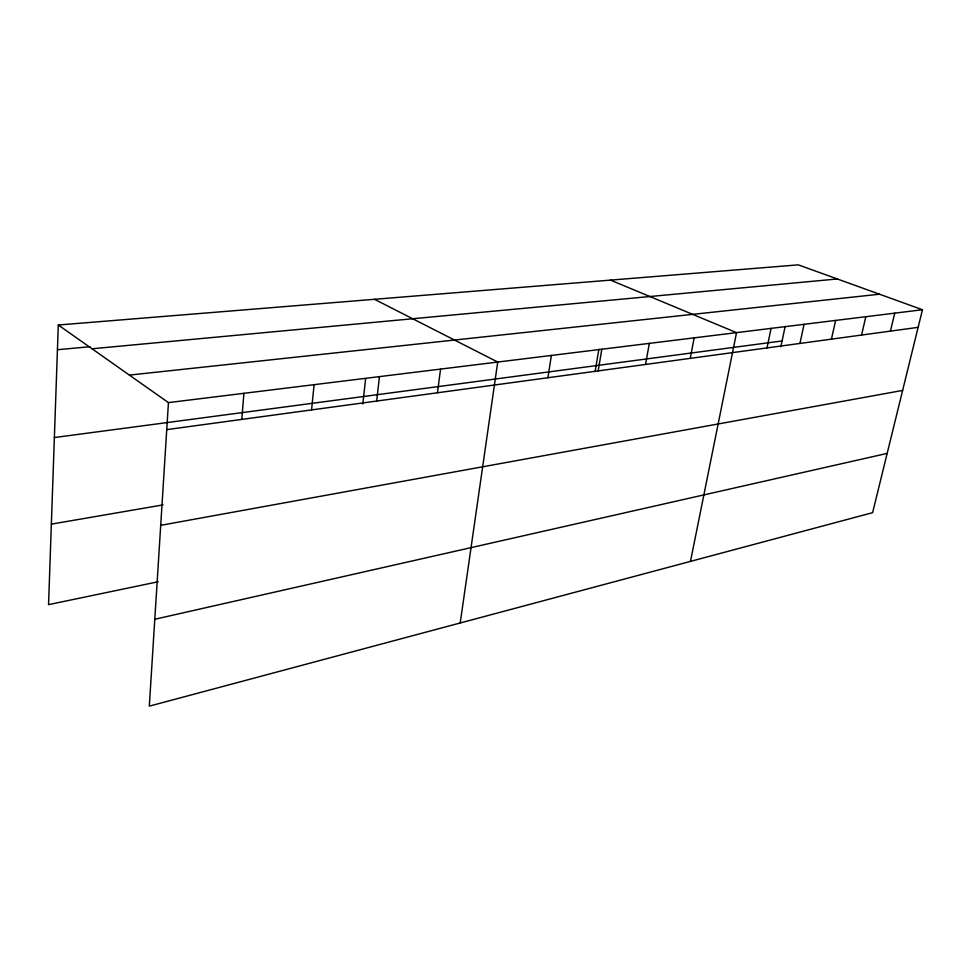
<?xml version="1.0" encoding="UTF-8"?>
<svg xmlns="http://www.w3.org/2000/svg" width="971" height="971" viewBox="0 0 971 971"><rect width="100%" height="100%" fill="white"/><g stroke="black" fill="none" stroke-linecap="round" stroke-linejoin="round"><path stroke-width="1.46" d="M58.296 325.006L168.444 402.613L149.316 706.148L872.613 512.664L922.45 309.737L798.283 264.852L58.296 325.006L48.55 604.642L158.2 581.75M241.791 419.411L243.915 393.316M311.582 409.92L314.082 384.674M362.79 404.021L365.63 378.629M376.651 401.059L379.455 376.614M437.46 392.782L440.543 369.101M460.205 622.981L497.722 362.049L374.478 299.299M547.887 377.743L551.382 355.447M595.102 371.553L598.852 349.293M598.172 370.91L601.826 349.232M645.533 364.453L649.344 343.382M690.247 358.372L694.168 337.859M690.478 561.396L736.528 332.64L610.492 280.109M766.993 347.921L771.083 328.38M780.842 346.756L785.175 326.438M799.934 343.443L804.085 324.326M831.419 339.158L835.63 320.43M861.568 335.056L865.816 316.716M890.443 331.123L894.728 313.16M154.79 619.255L887.166 453.396M160.713 525.335L902.642 390.427M51.354 524.134L163.067 504.896M166.745 429.631L918.129 327.348M54.376 437.545L782.08 340.955M168.444 402.613L922.45 309.737M129.398 375.097L879.52 294.213M92.039 348.783L837.342 278.968M57.435 349.718L90.048 346.708"/></g></svg>
